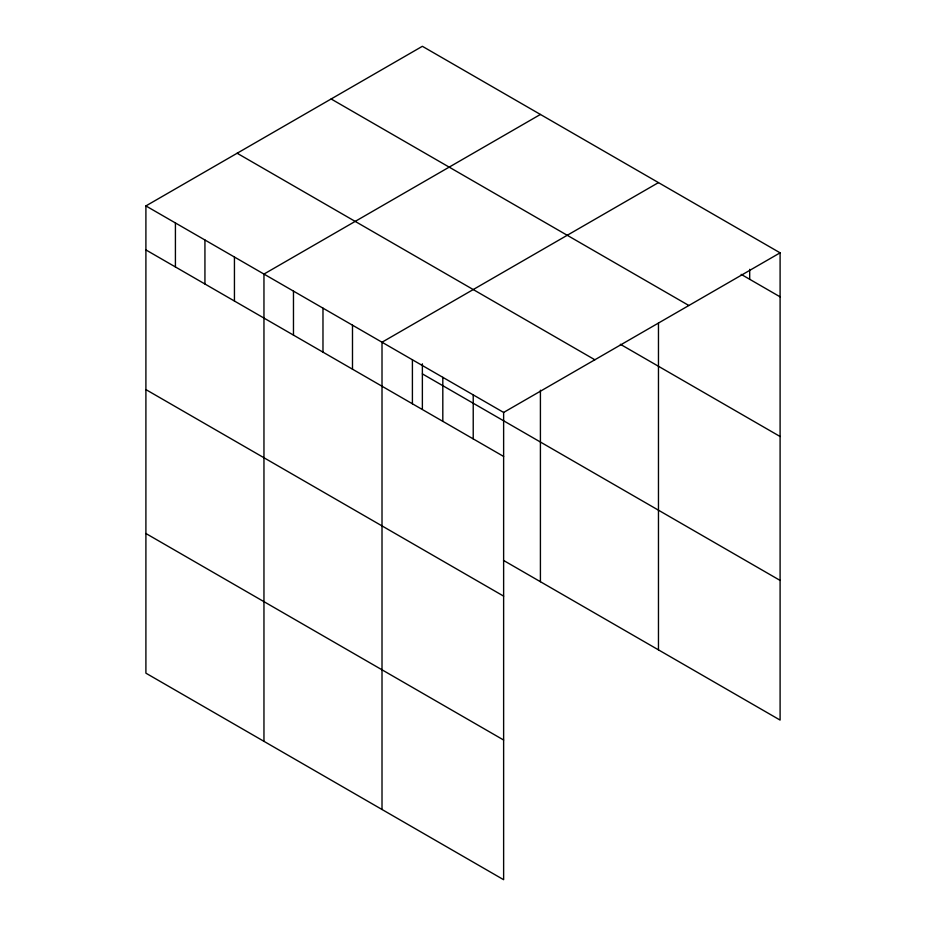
<?xml version="1.0" encoding="UTF-8"?>
<svg xmlns="http://www.w3.org/2000/svg" width="926" height="926" viewBox="0 0 926 926"><rect width="100%" height="100%" fill="white"/><g stroke="black" fill="none" stroke-linecap="round" stroke-linejoin="round"><path stroke-width="1.39" d="M145.903 205.919L503.628 412.44L503.628 879.7L145.903 673.167L145.903 205.919L422.372 46.3L780.097 252.833L780.097 720.081L503.524 560.415M540.414 114.454L263.956 274.073L263.956 741.321M658.467 182.607L382.01 342.226L382.01 809.474M503.628 412.44L780.097 252.833M741.17 274.362L780.097 296.841M331.138 98.978L688.863 305.499M620.351 344.275L780.097 436.505M237.137 153.241L594.862 359.774M422.372 373.884L780.097 580.417M145.903 249.916L503.628 456.449M145.903 389.591L503.628 596.124M145.903 533.503L503.628 740.024M749.69 269.339L749.69 279.282M658.467 322.989L658.467 649.867M540.414 390.228L540.414 581.713M473.221 394.893L473.221 438.889M442.813 377.333L442.813 421.342M422.372 363.814L422.372 408.806M412.406 359.774L412.406 403.782M352.493 325.188L352.493 369.196M322.977 308.15L322.977 352.146M293.473 291.111L293.473 335.108M234.44 257.034L234.44 301.031M204.935 239.996L204.935 283.993M175.419 222.958L175.419 266.954"/></g></svg>
